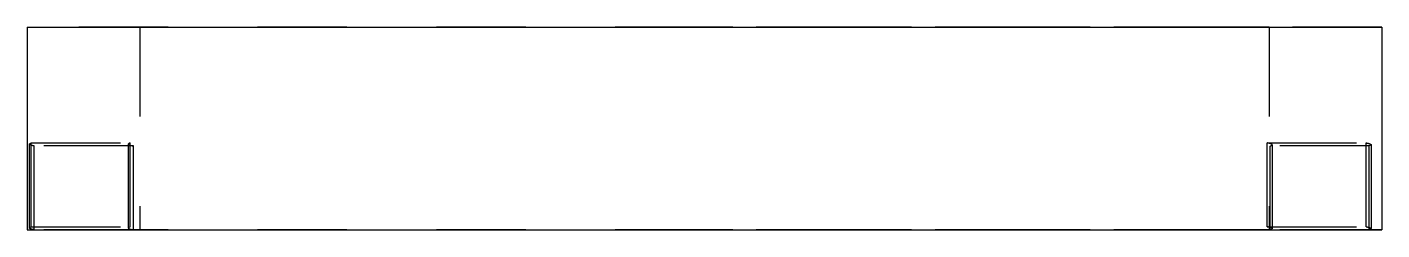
# Model space of a CAD drawing. Extents: x 0 to 3.33, y 0 to 2.05.
# Drawn here: x 1.819 to 3.335, y 1.818 to 2.045 of the extents above; entities that cross this region are included whole.
import ezdxf

# ---------------------------------------------------------------- set-up
doc = ezdxf.new("R2010")
doc.units = 0
doc.linetypes.add('HIDDEN', pattern=[0.07579, 0.050552, -0.025238])
doc.layers.add('LEFT', color=7, linetype='CONTINUOUS')
doc.layers.add('LEFT_HID', color=7, linetype='HIDDEN')

msp = doc.modelspace()

# ---------------------------------------------------------------- linework, layer by layer
at = {"layer": 'LEFT'}
for p, q in [((1.818947, 2.045039), (3.334737, 2.045039)), ((1.818947, 2.045039), (1.818947, 1.818476)), ((3.334737, 2.045039), (3.334737, 1.818476)), ((1.818947, 1.818476), (3.334737, 1.818476))]:
    msp.add_line(p, q, dxfattribs=at)
at = {"layer": 'LEFT_HID', "linetype": 'HIDDEN'}
for p, q in [((2.576842, 2.045039), (1.818947, 2.045039)), ((2.576842, 2.045039), (1.945263, 2.045039)), ((1.945263, 2.045039), (3.208421, 2.045039)), ((1.945263, 2.045039), (1.945263, 1.818476)), ((3.334737, 2.045039), (2.576842, 2.045039)), ((3.208421, 2.045039), (2.576842, 2.045039)), ((3.208421, 2.045039), (3.208421, 1.818476)), ((1.821447, 1.914353), (1.823391, 1.915648)), ((1.821458, 1.914259), (1.821447, 1.914353)), ((1.821447, 1.914353), (1.821447, 1.820631)), ((1.821487, 1.914168), (1.821458, 1.914259)), ((1.821531, 1.914084), (1.821487, 1.914168)), ((1.821586, 1.914006), (1.821531, 1.914084)), ((1.82165, 1.913935), (1.821586, 1.914006)), ((1.821718, 1.913869), (1.82165, 1.913935)), ((1.821791, 1.913808), (1.821718, 1.913869)), ((1.821867, 1.913751), (1.821791, 1.913808)), ((1.821946, 1.913697), (1.821867, 1.913751)), ((1.822026, 1.913646), (1.821946, 1.913697)), ((1.822108, 1.913597), (1.822026, 1.913646)), ((1.822192, 1.913551), (1.822108, 1.913597)), ((1.822276, 1.913507), (1.822192, 1.913551)), ((1.822361, 1.913465), (1.822276, 1.913507)), ((1.822447, 1.913424), (1.822361, 1.913465)), ((1.822534, 1.913384), (1.822447, 1.913424)), ((1.822621, 1.913346), (1.822534, 1.913384)), ((1.822709, 1.913309), (1.822621, 1.913346)), ((1.822797, 1.913273), (1.822709, 1.913309)), ((1.822886, 1.913239), (1.822797, 1.913273)), ((1.822975, 1.913205), (1.822886, 1.913239)), ((1.823064, 1.913172), (1.822975, 1.913205)), ((1.823154, 1.913139), (1.823064, 1.913172)), ((1.823244, 1.913108), (1.823154, 1.913139)), ((1.823334, 1.913077), (1.823244, 1.913108)), ((1.823424, 1.913047), (1.823334, 1.913077)), ((1.823391, 1.915648), (1.934377, 1.915715)), ((1.823391, 1.821926), (1.823391, 1.915648)), ((1.823515, 1.913017), (1.823424, 1.913047)), ((1.823605, 1.912988), (1.823515, 1.913017)), ((1.823696, 1.91296), (1.823605, 1.912988)), ((1.823787, 1.912932), (1.823696, 1.91296)), ((1.823879, 1.912905), (1.823787, 1.912932)), ((1.82397, 1.912878), (1.823879, 1.912905)), ((1.824061, 1.912851), (1.82397, 1.912878)), ((1.824153, 1.912825), (1.824061, 1.912851)), ((1.824245, 1.9128), (1.824153, 1.912825)), ((1.824337, 1.912775), (1.824245, 1.9128)), ((1.824429, 1.91275), (1.824337, 1.912775)), ((1.824521, 1.912725), (1.824429, 1.91275)), ((1.824613, 1.912701), (1.824521, 1.912725)), ((1.824705, 1.912677), (1.824613, 1.912701)), ((1.824797, 1.912654), (1.824705, 1.912677)), ((1.82489, 1.91263), (1.824797, 1.912654)), ((1.824982, 1.912607), (1.82489, 1.91263)), ((1.825075, 1.912585), (1.824982, 1.912607)), ((1.825167, 1.912562), (1.825075, 1.912585)), ((1.82526, 1.91254), (1.825167, 1.912562)), ((1.825352, 1.912519), (1.82526, 1.91254)), ((1.825445, 1.912497), (1.825352, 1.912519)), ((1.825538, 1.912476), (1.825445, 1.912497)), ((1.825631, 1.912454), (1.825538, 1.912476)), ((1.825724, 1.912434), (1.825631, 1.912454)), ((1.825817, 1.912413), (1.825724, 1.912434)), ((1.82591, 1.912392), (1.825817, 1.912413)), ((1.826003, 1.912372), (1.82591, 1.912392)), ((1.826096, 1.912352), (1.826003, 1.912372)), ((1.826189, 1.912332), (1.826096, 1.912352)), ((1.826282, 1.912312), (1.826189, 1.912332)), ((1.826375, 1.912293), (1.826282, 1.912312)), ((1.826469, 1.912274), (1.826375, 1.912293)), ((1.826562, 1.912254), (1.826469, 1.912274)), ((1.826655, 1.912235), (1.826562, 1.912254)), ((1.826749, 1.912217), (1.826655, 1.912235)), ((1.826842, 1.912198), (1.826749, 1.912217)), ((1.937828, 1.912265), (1.826842, 1.912198)), ((1.826842, 1.818476), (1.826842, 1.912198)), ((1.934377, 1.915715), (1.932025, 1.914372)), ((1.932025, 1.914372), (1.932038, 1.914272)), ((1.932025, 1.914372), (1.932025, 1.82065)), ((1.932038, 1.914272), (1.932074, 1.914178)), ((1.932074, 1.914178), (1.932127, 1.914092)), ((1.932127, 1.914092), (1.932191, 1.914014)), ((1.932191, 1.914014), (1.932263, 1.913944)), ((1.932263, 1.913944), (1.932341, 1.913879)), ((1.932341, 1.913879), (1.932422, 1.913819)), ((1.932422, 1.913819), (1.932506, 1.913764)), ((1.932506, 1.913764), (1.932593, 1.913711)), ((1.932593, 1.913711), (1.932681, 1.913662)), ((1.932681, 1.913662), (1.93277, 1.913615)), ((1.93277, 1.913615), (1.932861, 1.913571)), ((1.932861, 1.913571), (1.932952, 1.913528)), ((1.932952, 1.913528), (1.933045, 1.913487)), ((1.933045, 1.913487), (1.933138, 1.913448)), ((1.933138, 1.913448), (1.933231, 1.91341)), ((1.933231, 1.91341), (1.933325, 1.913373)), ((1.933325, 1.913373), (1.93342, 1.913337)), ((1.93342, 1.913337), (1.933514, 1.913303)), ((1.933514, 1.913303), (1.93361, 1.913269)), ((1.93361, 1.913269), (1.933705, 1.913236)), ((1.933705, 1.913236), (1.933801, 1.913204)), ((1.933801, 1.913204), (1.933897, 1.913173)), ((1.933897, 1.913173), (1.933993, 1.913143)), ((1.933993, 1.913143), (1.93409, 1.913113)), ((1.93409, 1.913113), (1.934186, 1.913084)), ((1.934186, 1.913084), (1.934283, 1.913056)), ((1.934283, 1.913056), (1.93438, 1.913028)), ((1.934377, 1.821993), (1.934377, 1.915715)), ((1.93438, 1.913028), (1.934477, 1.913)), ((1.934477, 1.913), (1.934575, 1.912974)), ((1.934575, 1.912974), (1.934672, 1.912947)), ((1.934672, 1.912947), (1.93477, 1.912921)), ((1.93477, 1.912921), (1.934867, 1.912896)), ((1.934867, 1.912896), (1.934965, 1.91287)), ((1.934965, 1.91287), (1.935063, 1.912846)), ((1.935063, 1.912846), (1.935161, 1.912821)), ((1.935161, 1.912821), (1.935259, 1.912797)), ((1.935259, 1.912797), (1.935357, 1.912774)), ((1.935357, 1.912774), (1.935455, 1.91275)), ((1.935455, 1.91275), (1.935553, 1.912727)), ((1.935553, 1.912727), (1.935652, 1.912705)), ((1.935652, 1.912705), (1.93575, 1.912682)), ((1.93575, 1.912682), (1.935849, 1.91266)), ((1.935849, 1.91266), (1.935947, 1.912638)), ((1.935947, 1.912638), (1.936046, 1.912617)), ((1.936046, 1.912617), (1.936145, 1.912595)), ((1.936145, 1.912595), (1.936243, 1.912574)), ((1.936243, 1.912574), (1.936342, 1.912554)), ((1.936342, 1.912554), (1.936441, 1.912533)), ((1.936441, 1.912533), (1.93654, 1.912513)), ((1.93654, 1.912513), (1.936639, 1.912492)), ((1.936639, 1.912492), (1.936738, 1.912472)), ((1.936738, 1.912472), (1.936837, 1.912453)), ((1.936837, 1.912453), (1.936936, 1.912433)), ((1.936936, 1.912433), (1.937035, 1.912414)), ((1.937035, 1.912414), (1.937134, 1.912394)), ((1.937134, 1.912394), (1.937233, 1.912375)), ((1.937233, 1.912375), (1.937332, 1.912357)), ((1.937332, 1.912357), (1.937431, 1.912338)), ((1.937431, 1.912338), (1.937531, 1.912319)), ((1.937531, 1.912319), (1.93763, 1.912301)), ((1.93763, 1.912301), (1.937729, 1.912283)), ((1.937729, 1.912283), (1.937828, 1.912265)), ((1.937828, 1.818543), (1.937828, 1.912265)), ((3.206203, 1.915648), (3.31719, 1.915715)), ((3.206203, 1.821926), (3.206203, 1.915648)), ((3.206303, 1.91563), (3.206203, 1.915648)), ((3.206402, 1.915612), (3.206303, 1.91563)), ((3.206501, 1.915594), (3.206402, 1.915612)), ((3.206601, 1.915575), (3.206501, 1.915594)), ((3.2067, 1.915556), (3.206601, 1.915575)), ((3.206799, 1.915538), (3.2067, 1.915556)), ((3.206898, 1.915519), (3.206799, 1.915538)), ((3.206997, 1.915499), (3.206898, 1.915519)), ((3.207096, 1.91548), (3.206997, 1.915499)), ((3.207195, 1.91546), (3.207096, 1.91548)), ((3.207294, 1.915441), (3.207195, 1.91546)), ((3.207393, 1.915421), (3.207294, 1.915441)), ((3.207492, 1.9154), (3.207393, 1.915421)), ((3.207591, 1.91538), (3.207492, 1.9154)), ((3.20769, 1.915359), (3.207591, 1.91538)), ((3.207789, 1.915339), (3.20769, 1.915359)), ((3.207887, 1.915317), (3.207789, 1.915339)), ((3.207986, 1.915296), (3.207887, 1.915317)), ((3.208085, 1.915275), (3.207986, 1.915296)), ((3.208183, 1.915253), (3.208085, 1.915275)), ((3.208282, 1.915231), (3.208183, 1.915253)), ((3.20838, 1.915208), (3.208282, 1.915231)), ((3.208478, 1.915185), (3.20838, 1.915208)), ((3.208577, 1.915162), (3.208478, 1.915185)), ((3.208675, 1.915139), (3.208577, 1.915162)), ((3.208773, 1.915116), (3.208675, 1.915139)), ((3.208871, 1.915092), (3.208773, 1.915116)), ((3.208969, 1.915067), (3.208871, 1.915092)), ((3.209067, 1.915042), (3.208969, 1.915067)), ((3.209165, 1.915017), (3.209067, 1.915042)), ((3.209262, 1.914992), (3.209165, 1.915017)), ((3.20936, 1.914966), (3.209262, 1.914992)), ((3.209457, 1.914939), (3.20936, 1.914966)), ((3.209555, 1.914913), (3.209457, 1.914939)), ((3.209652, 1.914885), (3.209555, 1.914913)), ((3.209749, 1.914857), (3.209652, 1.914885)), ((3.209655, 1.912198), (3.212007, 1.913541)), ((3.320641, 1.912265), (3.209655, 1.912198)), ((3.209655, 1.818476), (3.209655, 1.912198)), ((3.209846, 1.914829), (3.209749, 1.914857)), ((3.209942, 1.9148), (3.209846, 1.914829)), ((3.210039, 1.91477), (3.209942, 1.9148)), ((3.210135, 1.91474), (3.210039, 1.91477)), ((3.210231, 1.914708), (3.210135, 1.91474)), ((3.210327, 1.914677), (3.210231, 1.914708)), ((3.210422, 1.914644), (3.210327, 1.914677)), ((3.210518, 1.91461), (3.210422, 1.914644)), ((3.210612, 1.914576), (3.210518, 1.91461)), ((3.210707, 1.91454), (3.210612, 1.914576)), ((3.210801, 1.914503), (3.210707, 1.91454)), ((3.210894, 1.914465), (3.210801, 1.914503)), ((3.210987, 1.914426), (3.210894, 1.914465)), ((3.21108, 1.914385), (3.210987, 1.914426)), ((3.211171, 1.914342), (3.21108, 1.914385)), ((3.211262, 1.914298), (3.211171, 1.914342)), ((3.211351, 1.914251), (3.211262, 1.914298)), ((3.211439, 1.914202), (3.211351, 1.914251)), ((3.211525, 1.914149), (3.211439, 1.914202)), ((3.21161, 1.914094), (3.211525, 1.914149)), ((3.211691, 1.914034), (3.21161, 1.914094)), ((3.211768, 1.913969), (3.211691, 1.914034)), ((3.211841, 1.913899), (3.211768, 1.913969)), ((3.211905, 1.913821), (3.211841, 1.913899)), ((3.211958, 1.913735), (3.211905, 1.913821)), ((3.211994, 1.913641), (3.211958, 1.913735)), ((3.212007, 1.913541), (3.211994, 1.913641)), ((3.212007, 1.913541), (3.212007, 1.819819)), ((3.31719, 1.821993), (3.31719, 1.915715)), ((3.31719, 1.915715), (3.317283, 1.915696)), ((3.317283, 1.915696), (3.317377, 1.915677)), ((3.317377, 1.915677), (3.31747, 1.915658)), ((3.31747, 1.915658), (3.317563, 1.915639)), ((3.317563, 1.915639), (3.317656, 1.91562)), ((3.317656, 1.91562), (3.31775, 1.9156)), ((3.31775, 1.9156), (3.317843, 1.915581)), ((3.317843, 1.915581), (3.317936, 1.915561)), ((3.317936, 1.915561), (3.318029, 1.915541)), ((3.318029, 1.915541), (3.318122, 1.915521)), ((3.318122, 1.915521), (3.318215, 1.9155)), ((3.318215, 1.9155), (3.318308, 1.915479)), ((3.318308, 1.915479), (3.318401, 1.915458)), ((3.318401, 1.915458), (3.318494, 1.915437)), ((3.318494, 1.915437), (3.318587, 1.915416)), ((3.318587, 1.915416), (3.318679, 1.915394)), ((3.318679, 1.915394), (3.318772, 1.915373)), ((3.318772, 1.915373), (3.318865, 1.91535)), ((3.318865, 1.91535), (3.318957, 1.915328)), ((3.318957, 1.915328), (3.31905, 1.915305)), ((3.31905, 1.915305), (3.319142, 1.915283)), ((3.319142, 1.915283), (3.319235, 1.915259)), ((3.319235, 1.915259), (3.319327, 1.915236)), ((3.319327, 1.915236), (3.319419, 1.915212)), ((3.319419, 1.915212), (3.319511, 1.915188)), ((3.319511, 1.915188), (3.319603, 1.915163)), ((3.319603, 1.915163), (3.319695, 1.915138)), ((3.319695, 1.915138), (3.319787, 1.915113)), ((3.319787, 1.915113), (3.319879, 1.915088)), ((3.319879, 1.915088), (3.31997, 1.915062)), ((3.31997, 1.915062), (3.320062, 1.915035)), ((3.320062, 1.915035), (3.320153, 1.915008)), ((3.320153, 1.915008), (3.320244, 1.914981)), ((3.320244, 1.914981), (3.320336, 1.914953)), ((3.320336, 1.914953), (3.320426, 1.914924)), ((3.320426, 1.914924), (3.320517, 1.914896)), ((3.320517, 1.914896), (3.320608, 1.914866)), ((3.320608, 1.914866), (3.320698, 1.914836)), ((3.322585, 1.91356), (3.320641, 1.912265)), ((3.320641, 1.818543), (3.320641, 1.912265)), ((3.320698, 1.914836), (3.320788, 1.914805)), ((3.320788, 1.914805), (3.320878, 1.914774)), ((3.320878, 1.914774), (3.320968, 1.914741)), ((3.320968, 1.914741), (3.321057, 1.914708)), ((3.321057, 1.914708), (3.321146, 1.914674)), ((3.321146, 1.914674), (3.321235, 1.914639)), ((3.321235, 1.914639), (3.321323, 1.914604)), ((3.321323, 1.914604), (3.321411, 1.914567)), ((3.321411, 1.914567), (3.321498, 1.914529)), ((3.321498, 1.914529), (3.321585, 1.914489)), ((3.321585, 1.914489), (3.321671, 1.914448)), ((3.321671, 1.914448), (3.321756, 1.914406)), ((3.321756, 1.914406), (3.32184, 1.914362)), ((3.32184, 1.914362), (3.321924, 1.914316)), ((3.321924, 1.914316), (3.322006, 1.914267)), ((3.322006, 1.914267), (3.322086, 1.914216)), ((3.322086, 1.914216), (3.322165, 1.914162)), ((3.322165, 1.914162), (3.322241, 1.914105)), ((3.322241, 1.914105), (3.322314, 1.914044)), ((3.322314, 1.914044), (3.322382, 1.913978)), ((3.322382, 1.913978), (3.322445, 1.913907)), ((3.322445, 1.913907), (3.322501, 1.913829)), ((3.322501, 1.913829), (3.322545, 1.913745)), ((3.322545, 1.913745), (3.322574, 1.913654)), ((3.322574, 1.913654), (3.322585, 1.91356)), ((3.322585, 1.91356), (3.322585, 1.819838)), ((1.821447, 1.820631), (1.823391, 1.821926)), ((1.821458, 1.820537), (1.821447, 1.820631)), ((1.821487, 1.820446), (1.821458, 1.820537)), ((1.821531, 1.820362), (1.821487, 1.820446)), ((1.821586, 1.820285), (1.821531, 1.820362)), ((1.82165, 1.820213), (1.821586, 1.820285)), ((1.821718, 1.820147), (1.82165, 1.820213)), ((1.821791, 1.820086), (1.821718, 1.820147)), ((1.821867, 1.820029), (1.821791, 1.820086)), ((1.821946, 1.819975), (1.821867, 1.820029)), ((1.822026, 1.819924), (1.821946, 1.819975)), ((1.822108, 1.819876), (1.822026, 1.819924)), ((1.822192, 1.819829), (1.822108, 1.819876)), ((1.822276, 1.819785), (1.822192, 1.819829)), ((1.822361, 1.819743), (1.822276, 1.819785)), ((1.822447, 1.819702), (1.822361, 1.819743)), ((1.822534, 1.819663), (1.822447, 1.819702)), ((1.822621, 1.819624), (1.822534, 1.819663)), ((1.822709, 1.819588), (1.822621, 1.819624)), ((1.822797, 1.819552), (1.822709, 1.819588)), ((1.822886, 1.819517), (1.822797, 1.819552)), ((1.822975, 1.819483), (1.822886, 1.819517)), ((1.823064, 1.81945), (1.822975, 1.819483)), ((1.823154, 1.819418), (1.823064, 1.81945)), ((1.823244, 1.819386), (1.823154, 1.819418)), ((1.823334, 1.819355), (1.823244, 1.819386)), ((1.823424, 1.819325), (1.823334, 1.819355)), ((1.823391, 1.821926), (1.934377, 1.821993)), ((1.823515, 1.819296), (1.823424, 1.819325)), ((1.823605, 1.819267), (1.823515, 1.819296)), ((1.823696, 1.819238), (1.823605, 1.819267)), ((1.823787, 1.81921), (1.823696, 1.819238)), ((1.823879, 1.819183), (1.823787, 1.81921)), ((1.82397, 1.819156), (1.823879, 1.819183)), ((1.824061, 1.81913), (1.82397, 1.819156)), ((1.824153, 1.819104), (1.824061, 1.81913)), ((1.824245, 1.819078), (1.824153, 1.819104)), ((1.824337, 1.819053), (1.824245, 1.819078)), ((1.824429, 1.819028), (1.824337, 1.819053)), ((1.824521, 1.819003), (1.824429, 1.819028)), ((1.824613, 1.818979), (1.824521, 1.819003)), ((1.824705, 1.818955), (1.824613, 1.818979)), ((1.824797, 1.818932), (1.824705, 1.818955)), ((1.934377, 1.821993), (1.932025, 1.82065)), ((1.932025, 1.82065), (1.932038, 1.82055)), ((1.932038, 1.82055), (1.932074, 1.820456)), ((1.932074, 1.820456), (1.932127, 1.82037)), ((1.932127, 1.82037), (1.932191, 1.820293)), ((1.932191, 1.820293), (1.932263, 1.820222)), ((1.932263, 1.820222), (1.932341, 1.820157)), ((1.932341, 1.820157), (1.932422, 1.820098)), ((1.932422, 1.820098), (1.932506, 1.820042)), ((1.932506, 1.820042), (1.932593, 1.81999)), ((1.932593, 1.81999), (1.932681, 1.81994)), ((1.932681, 1.81994), (1.93277, 1.819893)), ((1.93277, 1.819893), (1.932861, 1.819849)), ((1.932861, 1.819849), (1.932952, 1.819806)), ((1.932952, 1.819806), (1.933045, 1.819765)), ((1.933045, 1.819765), (1.933138, 1.819726)), ((1.933138, 1.819726), (1.933231, 1.819688)), ((1.933231, 1.819688), (1.933325, 1.819651)), ((1.933325, 1.819651), (1.93342, 1.819615)), ((1.93342, 1.819615), (1.933514, 1.819581)), ((1.933514, 1.819581), (1.93361, 1.819547)), ((1.93361, 1.819547), (1.933705, 1.819515)), ((1.933705, 1.819515), (1.933801, 1.819483)), ((1.933801, 1.819483), (1.933897, 1.819452)), ((1.933897, 1.819452), (1.933993, 1.819421)), ((1.933993, 1.819421), (1.93409, 1.819391)), ((1.93409, 1.819391), (1.934186, 1.819362)), ((1.934186, 1.819362), (1.934283, 1.819334)), ((1.934283, 1.819334), (1.93438, 1.819306)), ((1.93438, 1.819306), (1.934477, 1.819279)), ((1.934477, 1.819279), (1.934575, 1.819252)), ((1.934575, 1.819252), (1.934672, 1.819225)), ((1.934672, 1.819225), (1.93477, 1.819199)), ((1.93477, 1.819199), (1.934867, 1.819174)), ((1.934867, 1.819174), (1.934965, 1.819149)), ((1.934965, 1.819149), (1.935063, 1.819124)), ((1.935063, 1.819124), (1.935161, 1.8191)), ((1.935161, 1.8191), (1.935259, 1.819076)), ((1.935259, 1.819076), (1.935357, 1.819052)), ((1.935357, 1.819052), (1.935455, 1.819029)), ((1.935455, 1.819029), (1.935553, 1.819006)), ((1.935553, 1.819006), (1.935652, 1.818983)), ((1.935652, 1.818983), (1.93575, 1.818961)), ((1.93575, 1.818961), (1.935849, 1.818938)), ((3.206203, 1.821926), (3.31719, 1.821993)), ((3.206303, 1.821908), (3.206203, 1.821926)), ((3.206402, 1.82189), (3.206303, 1.821908)), ((3.206501, 1.821872), (3.206402, 1.82189)), ((3.206601, 1.821853), (3.206501, 1.821872)), ((3.2067, 1.821835), (3.206601, 1.821853)), ((3.206799, 1.821816), (3.2067, 1.821835)), ((3.206898, 1.821797), (3.206799, 1.821816)), ((3.206997, 1.821778), (3.206898, 1.821797)), ((3.207096, 1.821758), (3.206997, 1.821778)), ((3.207195, 1.821739), (3.207096, 1.821758)), ((3.207294, 1.821719), (3.207195, 1.821739)), ((3.207393, 1.821699), (3.207294, 1.821719)), ((3.207492, 1.821679), (3.207393, 1.821699)), ((3.207591, 1.821658), (3.207492, 1.821679)), ((3.20769, 1.821638), (3.207591, 1.821658)), ((3.207789, 1.821617), (3.20769, 1.821638)), ((3.207887, 1.821596), (3.207789, 1.821617)), ((3.207986, 1.821574), (3.207887, 1.821596)), ((3.208085, 1.821553), (3.207986, 1.821574)), ((3.208183, 1.821531), (3.208085, 1.821553)), ((3.208282, 1.821509), (3.208183, 1.821531)), ((3.20838, 1.821486), (3.208282, 1.821509)), ((3.208478, 1.821464), (3.20838, 1.821486)), ((3.208577, 1.821441), (3.208478, 1.821464)), ((3.208675, 1.821417), (3.208577, 1.821441)), ((3.208773, 1.821394), (3.208675, 1.821417)), ((3.208871, 1.82137), (3.208773, 1.821394)), ((3.208969, 1.821345), (3.208871, 1.82137)), ((3.209067, 1.821321), (3.208969, 1.821345)), ((3.209165, 1.821296), (3.209067, 1.821321)), ((3.209262, 1.82127), (3.209165, 1.821296)), ((3.20936, 1.821244), (3.209262, 1.82127)), ((3.209457, 1.821218), (3.20936, 1.821244)), ((3.209555, 1.821191), (3.209457, 1.821218)), ((3.209652, 1.821163), (3.209555, 1.821191)), ((3.209749, 1.821135), (3.209652, 1.821163)), ((3.209655, 1.818476), (3.212007, 1.819819)), ((3.209846, 1.821107), (3.209749, 1.821135)), ((3.209942, 1.821078), (3.209846, 1.821107)), ((3.210039, 1.821048), (3.209942, 1.821078)), ((3.210135, 1.821018), (3.210039, 1.821048)), ((3.210231, 1.820987), (3.210135, 1.821018)), ((3.210327, 1.820955), (3.210231, 1.820987)), ((3.210422, 1.820922), (3.210327, 1.820955)), ((3.210518, 1.820889), (3.210422, 1.820922)), ((3.210612, 1.820854), (3.210518, 1.820889)), ((3.210707, 1.820818), (3.210612, 1.820854)), ((3.210801, 1.820782), (3.210707, 1.820818)), ((3.210894, 1.820744), (3.210801, 1.820782)), ((3.210987, 1.820704), (3.210894, 1.820744)), ((3.21108, 1.820663), (3.210987, 1.820704)), ((3.211171, 1.820621), (3.21108, 1.820663)), ((3.211262, 1.820576), (3.211171, 1.820621)), ((3.211351, 1.820529), (3.211262, 1.820576)), ((3.211439, 1.82048), (3.211351, 1.820529)), ((3.211525, 1.820428), (3.211439, 1.82048)), ((3.21161, 1.820372), (3.211525, 1.820428)), ((3.211691, 1.820312), (3.21161, 1.820372)), ((3.211768, 1.820247), (3.211691, 1.820312)), ((3.211841, 1.820177), (3.211768, 1.820247)), ((3.211905, 1.820099), (3.211841, 1.820177)), ((3.211958, 1.820013), (3.211905, 1.820099)), ((3.211994, 1.819919), (3.211958, 1.820013)), ((3.212007, 1.819819), (3.211994, 1.819919)), ((3.31719, 1.821993), (3.317283, 1.821975)), ((3.317283, 1.821975), (3.317377, 1.821956)), ((3.317377, 1.821956), (3.31747, 1.821937)), ((3.31747, 1.821937), (3.317563, 1.821918)), ((3.317563, 1.821918), (3.317656, 1.821898)), ((3.317656, 1.821898), (3.31775, 1.821879)), ((3.31775, 1.821879), (3.317843, 1.821859)), ((3.317843, 1.821859), (3.317936, 1.821839)), ((3.317936, 1.821839), (3.318029, 1.821819)), ((3.318029, 1.821819), (3.318122, 1.821799)), ((3.318122, 1.821799), (3.318215, 1.821778)), ((3.318215, 1.821778), (3.318308, 1.821758)), ((3.318308, 1.821758), (3.318401, 1.821737)), ((3.318401, 1.821737), (3.318494, 1.821716)), ((3.318494, 1.821716), (3.318587, 1.821694)), ((3.318587, 1.821694), (3.318679, 1.821673)), ((3.318679, 1.821673), (3.318772, 1.821651)), ((3.318772, 1.821651), (3.318865, 1.821629)), ((3.318865, 1.821629), (3.318957, 1.821606)), ((3.318957, 1.821606), (3.31905, 1.821584)), ((3.31905, 1.821584), (3.319142, 1.821561)), ((3.319142, 1.821561), (3.319235, 1.821538)), ((3.319235, 1.821538), (3.319327, 1.821514)), ((3.319327, 1.821514), (3.319419, 1.82149)), ((3.319419, 1.82149), (3.319511, 1.821466)), ((3.319511, 1.821466), (3.319603, 1.821442)), ((3.319603, 1.821442), (3.319695, 1.821417)), ((3.319695, 1.821417), (3.319787, 1.821391)), ((3.319787, 1.821391), (3.319879, 1.821366)), ((3.319879, 1.821366), (3.31997, 1.82134)), ((3.31997, 1.82134), (3.320062, 1.821313)), ((3.320062, 1.821313), (3.320153, 1.821286)), ((3.320153, 1.821286), (3.320244, 1.821259)), ((3.320244, 1.821259), (3.320336, 1.821231)), ((3.320336, 1.821231), (3.320426, 1.821203)), ((3.320426, 1.821203), (3.320517, 1.821174)), ((3.320517, 1.821174), (3.320608, 1.821144)), ((3.320608, 1.821144), (3.320698, 1.821114)), ((3.322585, 1.819838), (3.320641, 1.818543)), ((3.320698, 1.821114), (3.320788, 1.821083)), ((3.320788, 1.821083), (3.320878, 1.821052)), ((3.320878, 1.821052), (3.320968, 1.82102)), ((3.320968, 1.82102), (3.321057, 1.820986)), ((3.321057, 1.820986), (3.321146, 1.820953)), ((3.321146, 1.820953), (3.321235, 1.820918)), ((3.321235, 1.820918), (3.321323, 1.820882)), ((3.321323, 1.820882), (3.321411, 1.820845)), ((3.321411, 1.820845), (3.321498, 1.820807)), ((3.321498, 1.820807), (3.321585, 1.820767)), ((3.321585, 1.820767), (3.321671, 1.820727)), ((3.321671, 1.820727), (3.321756, 1.820684)), ((3.321756, 1.820684), (3.32184, 1.82064)), ((3.32184, 1.82064), (3.321924, 1.820594)), ((3.321924, 1.820594), (3.322006, 1.820545)), ((3.322006, 1.820545), (3.322086, 1.820494)), ((3.322086, 1.820494), (3.322165, 1.820441)), ((3.322165, 1.820441), (3.322241, 1.820383)), ((3.322241, 1.820383), (3.322314, 1.820322)), ((3.322314, 1.820322), (3.322382, 1.820256)), ((3.322382, 1.820256), (3.322445, 1.820185)), ((3.322445, 1.820185), (3.322501, 1.820107)), ((3.322501, 1.820107), (3.322545, 1.820023)), ((3.322545, 1.820023), (3.322574, 1.819933)), ((3.322574, 1.819933), (3.322585, 1.819838)), ((2.576842, 1.818476), (1.818947, 1.818476)), ((1.82489, 1.818909), (1.824797, 1.818932)), ((1.824982, 1.818886), (1.82489, 1.818909)), ((1.825075, 1.818863), (1.824982, 1.818886)), ((1.825167, 1.818841), (1.825075, 1.818863)), ((1.82526, 1.818819), (1.825167, 1.818841)), ((1.825352, 1.818797), (1.82526, 1.818819)), ((1.825445, 1.818775), (1.825352, 1.818797)), ((1.825538, 1.818754), (1.825445, 1.818775)), ((1.825631, 1.818733), (1.825538, 1.818754)), ((1.825724, 1.818712), (1.825631, 1.818733)), ((1.825817, 1.818691), (1.825724, 1.818712)), ((1.82591, 1.818671), (1.825817, 1.818691)), ((1.826003, 1.81865), (1.82591, 1.818671)), ((1.826096, 1.81863), (1.826003, 1.81865)), ((1.826189, 1.81861), (1.826096, 1.81863)), ((1.826282, 1.818591), (1.826189, 1.81861)), ((1.826375, 1.818571), (1.826282, 1.818591)), ((1.826469, 1.818552), (1.826375, 1.818571)), ((1.826562, 1.818533), (1.826469, 1.818552)), ((1.826655, 1.818514), (1.826562, 1.818533)), ((1.826749, 1.818495), (1.826655, 1.818514)), ((1.826842, 1.818476), (1.826749, 1.818495)), ((1.937828, 1.818543), (1.826842, 1.818476)), ((1.935849, 1.818938), (1.935947, 1.818917)), ((1.935947, 1.818917), (1.936046, 1.818895)), ((1.936046, 1.818895), (1.936145, 1.818874)), ((1.936145, 1.818874), (1.936243, 1.818853)), ((1.936243, 1.818853), (1.936342, 1.818832)), ((1.936342, 1.818832), (1.936441, 1.818811)), ((1.936441, 1.818811), (1.93654, 1.818791)), ((1.93654, 1.818791), (1.936639, 1.818771)), ((1.936639, 1.818771), (1.936738, 1.818751)), ((1.936738, 1.818751), (1.936837, 1.818731)), ((1.936837, 1.818731), (1.936936, 1.818711)), ((1.936936, 1.818711), (1.937035, 1.818692)), ((1.937035, 1.818692), (1.937134, 1.818673)), ((1.937134, 1.818673), (1.937233, 1.818654)), ((1.937233, 1.818654), (1.937332, 1.818635)), ((1.937332, 1.818635), (1.937431, 1.818616)), ((1.937431, 1.818616), (1.937531, 1.818598)), ((1.937531, 1.818598), (1.93763, 1.818579)), ((1.93763, 1.818579), (1.937729, 1.818561)), ((1.937729, 1.818561), (1.937828, 1.818543)), ((2.576842, 1.818476), (1.945263, 1.818476)), ((1.945263, 1.818476), (3.208421, 1.818476)), ((3.334737, 1.818476), (2.576842, 1.818476)), ((3.208421, 1.818476), (2.576842, 1.818476)), ((3.320641, 1.818543), (3.209655, 1.818476))]:
    msp.add_line(p, q, dxfattribs=at)

doc.saveas('drawing.dxf')
